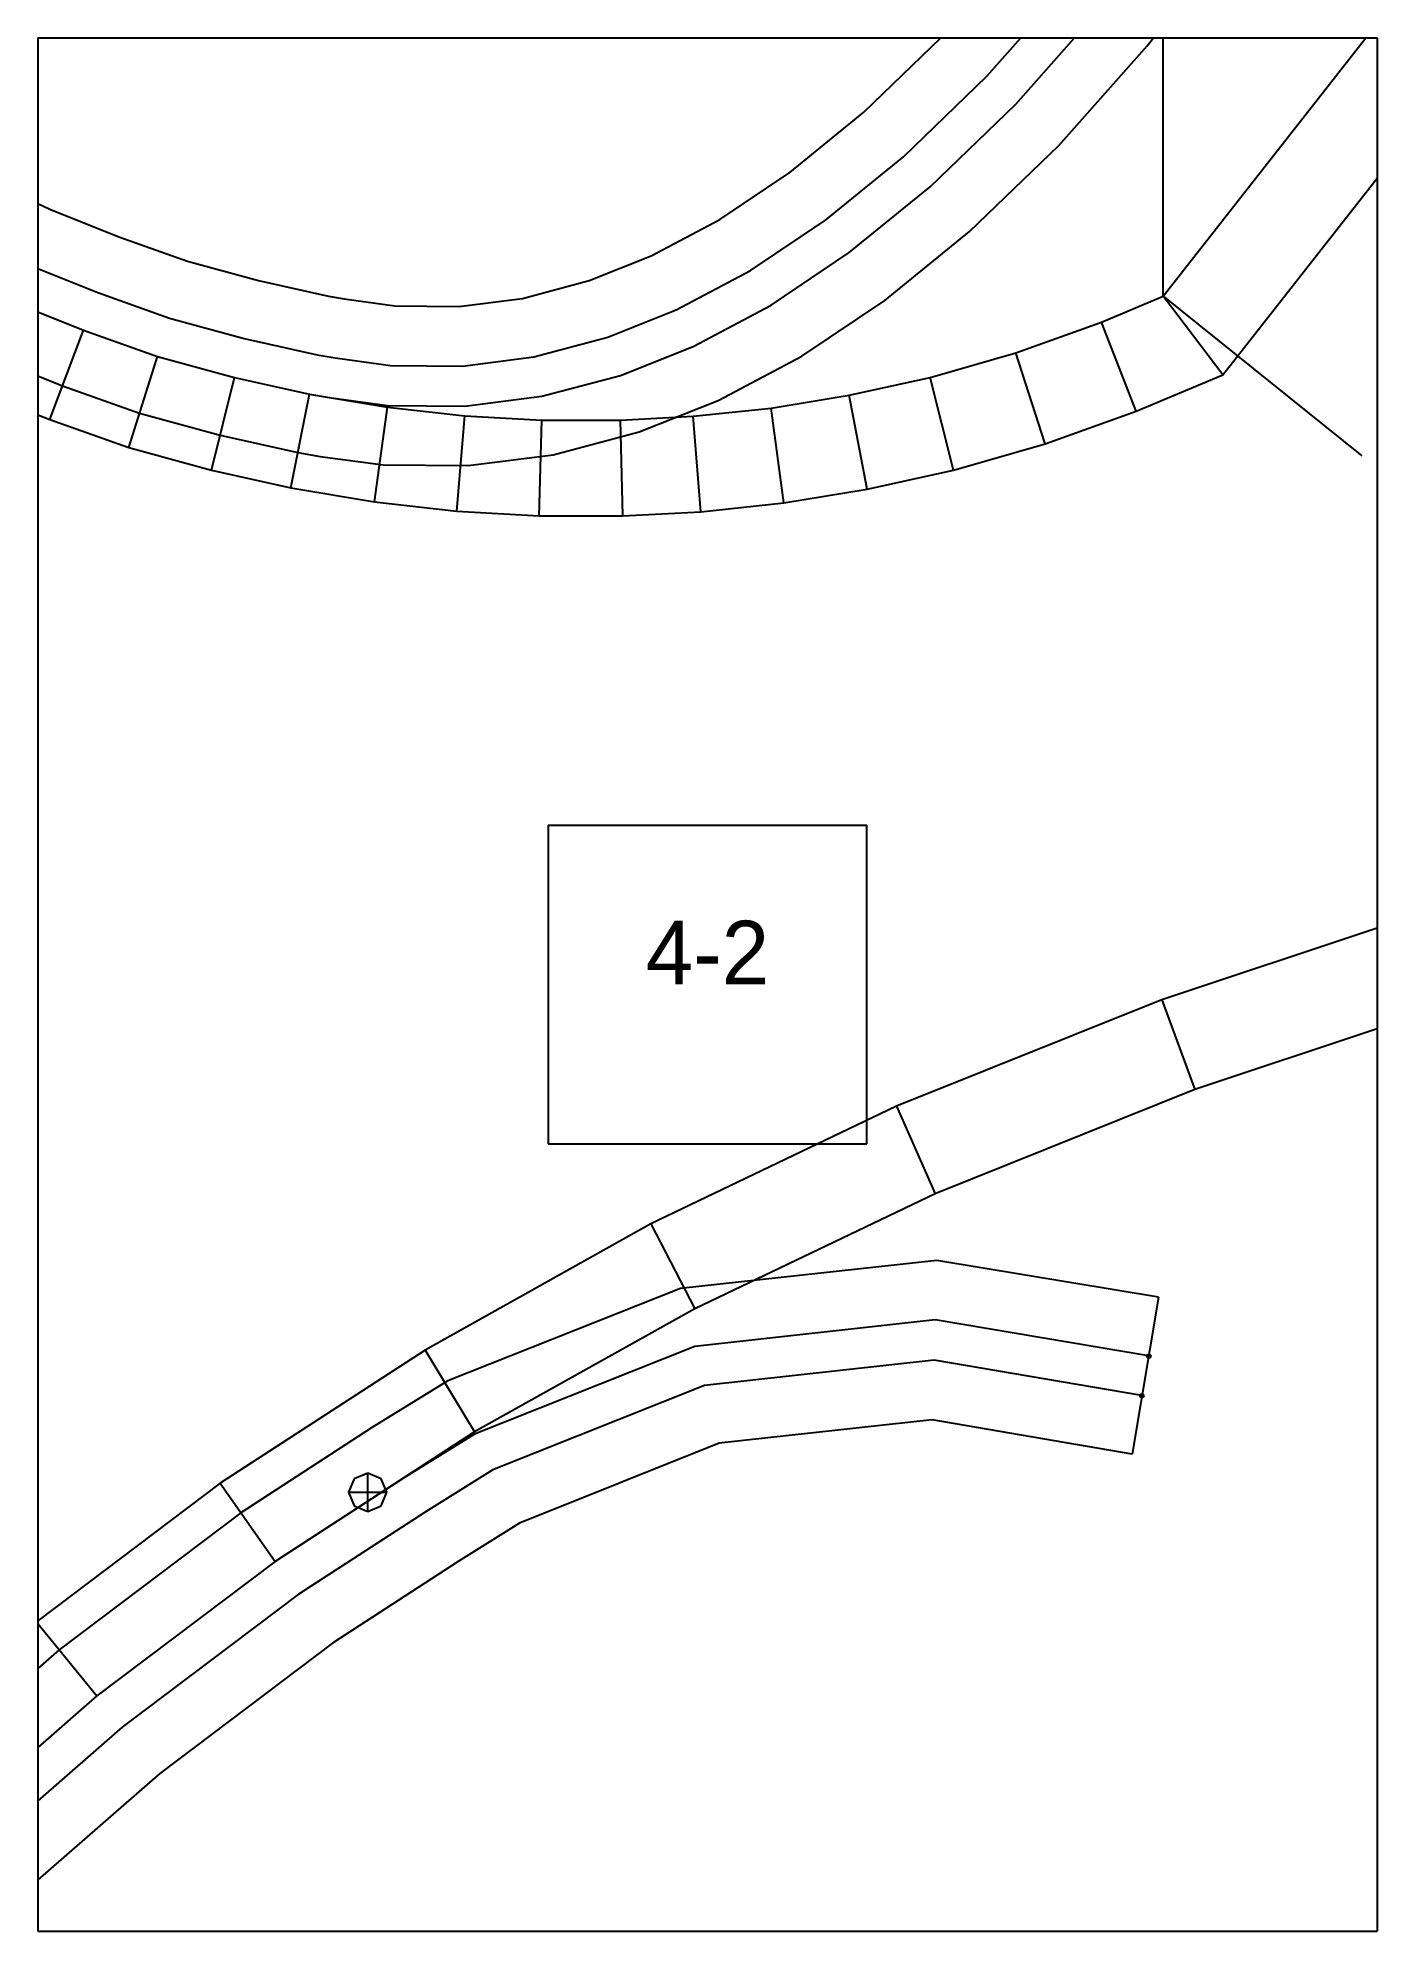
# Paper-space layout 'Plan 4-2' of a CAD drawing. Header units: metres, sheet in millimetres. Extents: x 0 to 210, y 0 to 297.
# The model-space entities are those that its viewports show. They can reach past a viewport. Long polylines and large blocks are cut down to what shows.
import ezdxf
from ezdxf.enums import TextEntityAlignment as Align

# ---------------------------------------------------------------- set-up
doc = ezdxf.new("R2010")
doc.units = ezdxf.units.M
for name, color, linetype in [('default', 7, 'Continuous'), ('mcircles', 7, 'Continuous'), ('TEXTLAYER', 7, 'Continuous'), ('VIEWPORTS', 7, 'Continuous')]:
    doc.layers.add(name, color=color, linetype=linetype)

msp = doc.modelspace()

# ---------------------------------------------------------------- linework, layer by layer
at = {"color": 9}
for p, q in [((210, -594), (210, -891)), ((210, -594), (210, -891)), ((420, -594), (420, -891)), ((420, -594), (420, -891)), ((0, -891), (210, -891)), ((0, -891), (210, -891)), ((210, -891), (420, -891)), ((210, -891), (210, -1188)), ((210, -891), (420, -891)), ((210, -891), (210, -1188)), ((420, -891), (630, -891)), ((420, -891), (420, -1188)), ((420, -891), (630, -891)), ((420, -891), (420, -1188)), ((290, -1014.5), (340, -1014.5)), ((290, -1014.5), (290, -1064.5)), ((340, -1064.5), (340, -1014.5)), ((290, -1064.5), (340, -1064.5)), ((0, -1188), (210, -1188)), ((0, -1188), (210, -1188)), ((210, -1188), (420, -1188)), ((210, -1188), (210, -1485)), ((210, -1188), (420, -1188)), ((210, -1188), (210, -1485)), ((420, -1188), (630, -1188)), ((420, -1188), (420, -1485)), ((420, -1188), (630, -1188)), ((420, -1188), (420, -1485))]:
    msp.add_line(p, q, dxfattribs=at)
at = {"layer": 'default', "color": 7, "linetype": 'Continuous'}
for p, q in [((386.43, -931.53), (639.79, -608.43)), ((395.83, -943.84), (640.63, -631.67)), ((386.43, -931.53), (386.43, -848.12)), ((352.03, -890.56), (364.78, -876.19)), ((383.95, -892.23), (393.77, -879.78)), ((358.79, -897.03), (371.95, -882.19)), ((363.33, -901.39), (376.78, -886.23)), ((339.5, -902.67), (352.03, -890.56)), ((370.09, -907.86), (383.95, -892.23)), ((345.71, -909.67), (358.79, -897.03)), ((327.92, -912.11), (339.5, -902.67)), ((349.89, -914.38), (363.33, -901.39)), ((356.1, -921.37), (370.09, -907.86)), ((333.48, -919.62), (345.71, -909.67)), ((201.31, -913.08), (211.87, -917.85)), ((316.93, -919.48), (327.92, -912.11)), ((337.23, -924.69), (349.89, -914.38)), ((211.87, -917.85), (222.7, -922.2)), ((306.17, -925.21), (316.93, -919.48)), ((321.73, -927.5), (333.48, -919.62)), ((222.7, -922.2), (233.45, -926.04)), ((342.79, -932.2), (356.1, -921.37)), ((208.2, -926.45), (219.39, -930.94)), ((233.45, -926.04), (244.61, -929.07)), ((296.44, -929.08), (306.17, -925.21)), ((324.97, -932.91), (337.23, -924.69)), ((244.61, -929.07), (255.58, -931.53)), ((285.99, -931.87), (296.44, -929.08)), ((310.1, -933.69), (321.73, -927.5)), ((205.73, -932.25), (217.16, -936.83)), ((205.73, -932.25), (217.16, -936.83)), ((219.39, -930.94), (230.65, -934.96)), ((255.58, -931.53), (258.02, -931.94)), ((258.02, -931.94), (265.96, -933.05)), ((276, -933.14), (285.99, -931.87)), ((329.78, -940.93), (342.79, -932.2)), ((376.78, -935.59), (386.43, -931.53)), ((386.43, -931.53), (417.6, -956.59)), ((395.83, -943.84), (386.43, -931.53)), ((230.65, -934.96), (242.35, -938.15)), ((265.96, -933.05), (276, -933.14)), ((299.37, -937.96), (310.1, -933.69)), ((312.74, -939.41), (324.97, -932.91)), ((211.85, -950.86), (217.16, -936.83)), ((217.16, -936.83), (228.76, -940.97)), ((217.16, -936.83), (228.76, -940.97)), ((242.35, -938.15), (253.78, -940.71)), ((287.79, -941.04), (299.37, -937.96)), ((363.33, -940.4), (376.78, -935.59)), ((382.22, -949.57), (376.78, -935.59)), ((202.07, -940.85), (213.85, -945.58)), ((224.26, -955.28), (228.76, -940.97)), ((228.76, -940.97), (240.84, -944.26)), ((228.76, -940.97), (240.84, -944.26)), ((253.78, -940.71), (256.61, -941.18)), ((256.61, -941.18), (265.29, -942.38)), ((276.56, -942.48), (287.79, -941.04)), ((301.35, -943.94), (312.74, -939.41)), ((316.67, -947.89), (329.78, -940.93)), ((349.89, -944.26), (363.33, -940.4)), ((367.93, -954.67), (363.33, -940.4)), ((237.22, -958.82), (240.84, -944.26)), ((240.84, -944.26), (252.57, -946.89)), ((240.84, -944.26), (252.57, -946.89)), ((265.29, -942.38), (276.56, -942.48)), ((289, -947.22), (301.35, -943.94)), ((337.23, -947.07), (349.89, -944.26)), ((353.59, -958.79), (349.89, -944.26)), ((382.22, -949.57), (395.83, -943.84)), ((199.85, -946.05), (211.85, -950.86)), ((213.85, -945.58), (225.96, -949.89)), ((249.69, -961.61), (252.57, -946.89)), ((252.57, -946.89), (264.83, -948.95)), ((252.57, -946.89), (255.66, -947.41)), ((255.66, -947.41), (264.83, -948.66)), ((276.93, -948.77), (289, -947.22)), ((324.97, -949.07), (337.23, -947.07)), ((340.06, -961.8), (337.23, -947.07)), ((225.96, -949.89), (238.58, -953.34)), ((262.77, -963.8), (264.83, -948.95)), ((264.83, -948.66), (276.93, -948.77)), ((264.83, -948.95), (276.93, -950.29)), ((275.68, -965.23), (276.93, -950.29)), ((276.93, -950.29), (289, -950.96)), ((301.35, -950.96), (312.74, -950.37)), ((304.28, -952.82), (316.67, -947.89)), ((312.74, -950.37), (324.97, -949.07)), ((313.93, -965.33), (312.74, -950.37)), ((326.97, -963.94), (324.97, -949.07)), ((367.93, -954.67), (382.22, -949.57)), ((211.85, -950.86), (224.26, -955.28)), ((238.58, -953.34), (250.78, -956.07)), ((288.58, -965.96), (289, -950.96)), ((289, -950.96), (301.35, -950.96)), ((290.8, -956.4), (304.28, -952.82)), ((301.74, -965.96), (301.35, -950.96)), ((224.26, -955.28), (237.22, -958.82)), ((250.78, -956.07), (254.26, -956.65)), ((353.59, -958.79), (367.93, -954.67)), ((237.22, -958.82), (249.69, -961.61)), ((254.26, -956.65), (264.16, -957.99)), ((264.16, -957.99), (277.48, -958.1)), ((277.48, -958.1), (290.8, -956.4)), ((340.06, -961.8), (353.59, -958.79)), ((249.69, -961.61), (262.77, -963.8)), ((326.97, -963.94), (340.06, -961.8)), ((262.77, -963.8), (275.68, -965.23)), ((275.68, -965.23), (288.58, -965.96)), ((313.93, -965.33), (326.97, -963.94)), ((288.58, -965.96), (301.74, -965.96)), ((301.74, -965.96), (313.93, -965.33)), ((430.81, -1027.05), (386.26, -1041.88)), ((386.26, -1041.88), (344.66, -1058.61)), ((386.26, -1041.88), (391.43, -1055.96)), ((435.12, -1041.41), (391.43, -1055.96)), ((391.43, -1055.96), (350.7, -1072.35)), ((344.66, -1058.61), (306.13, -1077.05)), ((344.66, -1058.61), (350.7, -1072.35)), ((350.7, -1072.35), (313.03, -1090.36)), ((306.13, -1077.05), (270.74, -1096.84)), ((306.13, -1077.05), (313.03, -1090.36)), ((350.97, -1082.78), (310.77, -1087.21)), ((385.73, -1088.55), (350.97, -1082.78)), ((310.77, -1087.21), (274.29, -1101.67)), ((385.73, -1088.55), (381.57, -1113.2)), ((313.03, -1090.36), (278.49, -1109.68)), ((350.7, -1092.12), (313.03, -1096.29)), ((384.17, -1097.77), (350.7, -1092.12)), ((270.74, -1096.84), (238.59, -1117.75)), ((270.74, -1096.84), (278.49, -1109.68)), ((313.03, -1096.29), (278.49, -1110.03)), ((350.52, -1098.42), (314.55, -1102.4)), ((383.12, -1103.98), (350.52, -1098.42)), ((274.29, -1101.67), (262.49, -1108.94)), ((314.55, -1102.4), (281.33, -1115.65)), ((350.25, -1107.77), (316.81, -1111.47)), ((381.57, -1113.2), (350.25, -1107.77)), ((262.49, -1108.94), (241.83, -1122.38)), ((278.49, -1109.68), (247.2, -1130.03)), ((278.49, -1110.03), (267.5, -1116.83)), ((316.81, -1111.47), (285.53, -1124)), ((261.72, -1116.16), (259.6, -1117.04)), ((263.84, -1117.04), (261.72, -1116.16)), ((261.72, -1122.16), (261.72, -1116.16)), ((281.33, -1115.65), (270.88, -1122.15)), ((238.59, -1117.75), (209.79, -1139.47)), ((238.59, -1117.75), (247.2, -1130.03)), ((267.5, -1116.83), (247.2, -1130.03)), ((259.6, -1117.04), (258.72, -1119.16)), ((258.72, -1119.16), (259.6, -1121.28)), ((258.72, -1119.16), (264.72, -1119.16)), ((264.72, -1119.16), (263.84, -1117.04)), ((263.84, -1121.28), (264.72, -1119.16)), ((241.83, -1122.38), (213.35, -1143.85)), ((270.88, -1122.15), (250.82, -1135.19)), ((259.6, -1121.28), (261.72, -1122.16)), ((261.72, -1122.16), (263.84, -1121.28)), ((285.53, -1124), (275.89, -1130.04)), ((247.2, -1130.03), (219.25, -1151.11)), ((247.2, -1130.03), (219.25, -1151.11)), ((275.89, -1130.04), (256.18, -1142.85)), ((250.82, -1135.19), (223.22, -1156)), ((209.79, -1139.47), (184.45, -1161.62)), ((209.79, -1139.47), (219.25, -1151.11)), ((256.18, -1142.85), (229.12, -1163.26)), ((213.35, -1143.85), (188.33, -1165.73)), ((219.25, -1151.11), (194.75, -1172.53)), ((219.25, -1151.11), (194.75, -1172.53)), ((223.22, -1156), (199.07, -1177.11)), ((229.12, -1163.26), (205.49, -1183.91))]:
    msp.add_line(p, q, dxfattribs=at)
at = {"layer": 'mcircles', "color": 7, "linetype": 'Continuous'}
for centre in [(384.2, -1097.82), (383.1, -1104.02)]:
    msp.add_circle(centre, 0.3, dxfattribs=at)

# ---------------------------------------------------------------- texts
at = {"layer": 'TEXTLAYER', "color": 1}
msp.add_text('4-2', height=10, dxfattribs=at).set_placement((315, -1039.5), align=Align.CENTER)

psp = doc.layouts.new('Plan 4-2')

# ---------------------------------------------------------------- viewports
at = {"layer": 'VIEWPORTS'}
psp.add_viewport(center=(105, 148.5), size=(210, 297), view_center_point=(315, -1039.5), view_height=297, dxfattribs=at)

doc.saveas('drawing.dxf')
